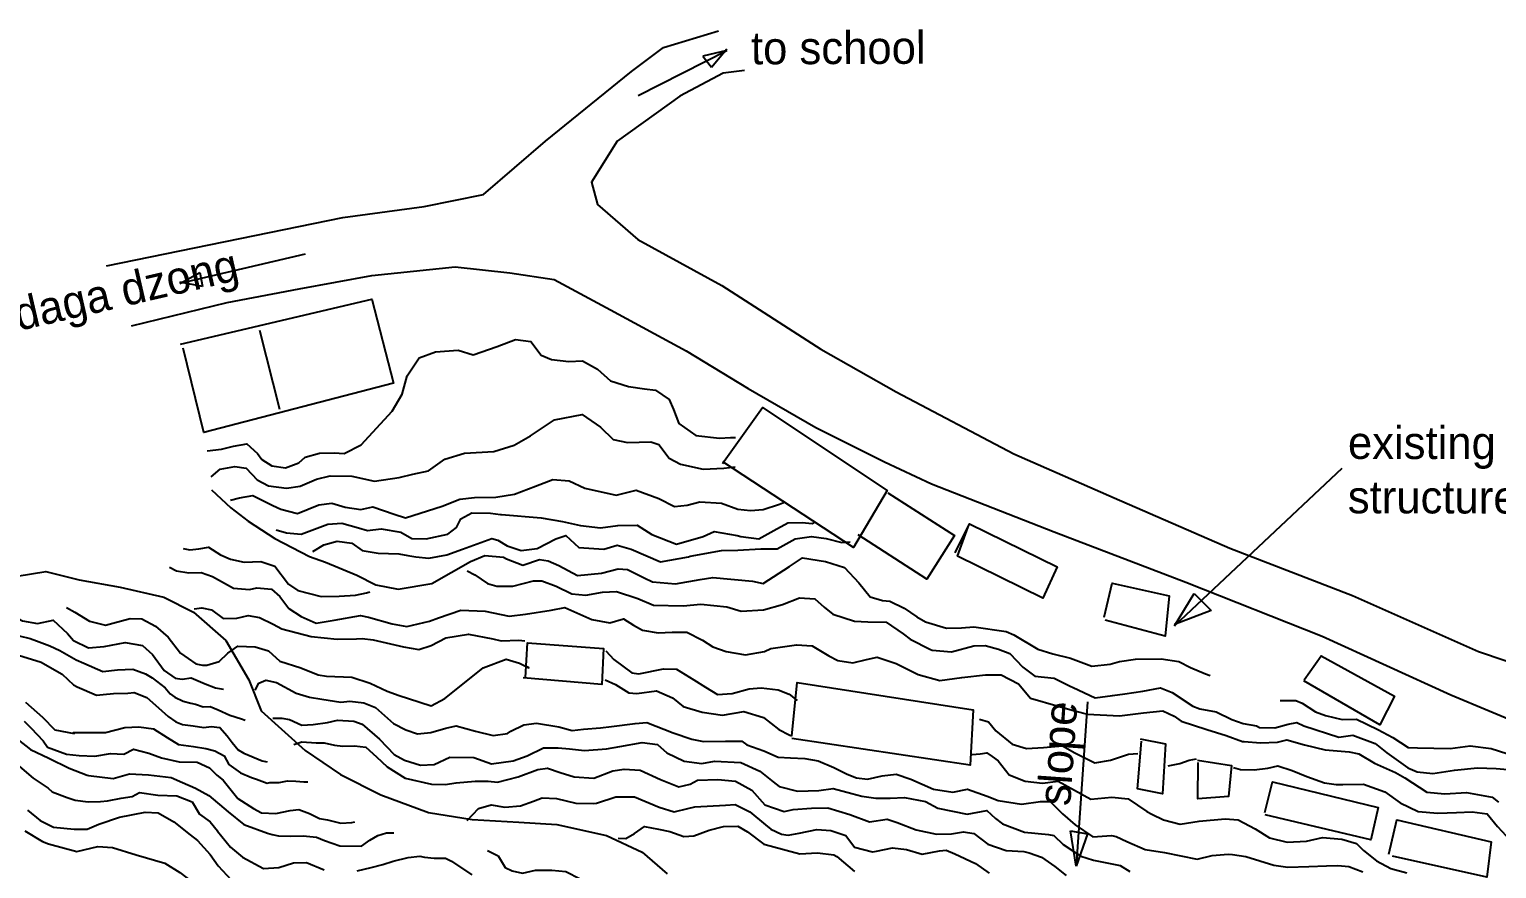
# Model space of a CAD drawing. Header units: inches. Extents: x 200 to 566, y -336 to 11.
# Drawn here: x 308.8 to 443.7, y -66.4 to 10.7 of the extents above; entities that cross this region are included whole.
import ezdxf

# ---------------------------------------------------------------- set-up
doc = ezdxf.new("R2010")
doc.units = ezdxf.units.IN
doc.header["$MEASUREMENT"] = 0
doc.layers.get('0').update_dxf_attribs({"color": 31})
doc.layers.add('NEW', color=7, linetype='Continuous')

msp = doc.modelspace()

# ---------------------------------------------------------------- linework, layer by layer
for points in [[(315.91, -11.02), (337.64, -6.58), (345.11, -5.58), (350.57, -4.47), (356.28, 0.43), (364.18, 6.83), (367.12, 9.05), (372.19, 10.57)], [(374.57, 6.95), (372.63, 6.69), (368.63, 4.59), (362.86, 0.43), (360.52, -3.33), (361.07, -5.39), (364.76, -8.59), (372.49, -12.82), (381.6, -18.69), (388.53, -22.62), (399.35, -28.3), (408.57, -32.35), (419.22, -36.99), (430.48, -41.33), (442.08, -46.47), (451.96, -49.83)], [(318.21, -16.54), (327.02, -14.39), (333.63, -13.15), (340.32, -11.92), (347.97, -11.1), (353.01, -11.66), (357.09, -12.28), (362.27, -15.07), (369.21, -18.85), (374.93, -22.3), (381.13, -25.87), (387.46, -29.04), (391.77, -31.05), (403.06, -35.47), (415.16, -40.1), (427.69, -45.07), (439.54, -50.47), (450.09, -54.88)], [(325.18, -28.03), (326.49, -27.87), (327.58, -27.61), (328.82, -27.4), (329.79, -28.26), (330.2, -28.82), (331.11, -29.42), (332.38, -29.59), (333.59, -29.13), (334.19, -28.62), (335.5, -28.23), (336.84, -28.2), (337.78, -28.28), (339.34, -27.48), (342.19, -24.37), (343.11, -22.82), (343.55, -21.12), (344.67, -19.49), (346.18, -18.93), (348.25, -18.76), (349.62, -19.19), (351.84, -18.44), (353.53, -17.8), (354.94, -17.97), (355.87, -19.24), (356.83, -19.64), (358.43, -19.81), (359.69, -19.75), (361.06, -20.53), (362.26, -21.59), (363.91, -22.12), (365.38, -22.32), (366.41, -22.44), (367.66, -23.32), (368.05, -24.23), (368.54, -25.52), (370.09, -26.61), (372.27, -26.88), (373.28, -26.8), (373.74, -26.8)], [(325.53, -30.41), (326.36, -29.7), (327.72, -29.46), (328.76, -29.61), (329.78, -30.7), (330.8, -31.25), (332.45, -31.47), (333.73, -31.29), (335.22, -30.62), (336.48, -30.34), (338.48, -30.35), (340.56, -30.83), (342.83, -30.49), (344.09, -30.18), (345.53, -29.86), (347.03, -28.79), (348.82, -28.23), (351.53, -28.09), (353.39, -27.5), (354.9, -26.65), (357.11, -25.17), (359.64, -24.68), (361.34, -25.86), (362.51, -27), (363.81, -27.27), (365.98, -27.19), (366.69, -27.46), (367.64, -28.7), (368.68, -29.25), (370.78, -29.73), (372.68, -29.62), (373.71, -29.51)], [(327.32, -32.58), (328.13, -32.35), (329.37, -32.14), (331.2, -33.07), (331.93, -33.4), (333.48, -33.8), (335.44, -32.98), (336.63, -32.85), (337.87, -33.2), (339.29, -33.42), (340.4, -33.19), (342.38, -33.86), (343.42, -34.19), (346.77, -33.11), (348.41, -32.46), (349.75, -32.31), (351.72, -32.3), (353.44, -32.01), (355.35, -31.27), (356.96, -30.68), (358.46, -30.8), (359.9, -31.45), (362.79, -32.1), (364.61, -31.66), (366.69, -32.41), (368.14, -33.14), (369.32, -33.03), (370.48, -32.72), (372.45, -32.84), (373.98, -33.39), (375.12, -33.51), (376.3, -33.43), (377.81, -32.92), (378.27, -32.76)], [(325.57, -31.63), (327.36, -33.27), (328.94, -34.51), (331.4, -36.09), (334.58, -37.73), (336.05, -38.28), (338.92, -39.46), (340.67, -40.36), (342.73, -40.74), (345.83, -40.24), (349.38, -38.19), (350.71, -37.65), (352.41, -37.8), (352.69, -37.95), (354.21, -38.55), (355.74, -38.01), (356.53, -38.14), (357.52, -38.56), (359.22, -39.49), (361.44, -39.28), (362.96, -38.89), (363.82, -38.94), (365.34, -39.72), (366.13, -40.07), (368.23, -40.26), (370.5, -39.85), (371.66, -39.69), (375.3, -40), (376.29, -40.23), (378.73, -38.67), (379.91, -37.88), (382.04, -38.2), (383.76, -38.75), (385.09, -40.16), (386.14, -41.45), (387.28, -41.78), (387.93, -41.85), (389.25, -42.5), (390.42, -43.28), (391.21, -43.74), (393.16, -44.34), (394.53, -44.31), (395.66, -44.2), (398.63, -44.64), (399.34, -44.94), (401.55, -46.25), (402.92, -46.7), (404.56, -47.1), (406.52, -47.83), (408.21, -47.64), (409.06, -47.41), (410.53, -47.17), (412.88, -47.16), (414.52, -47.41), (415.59, -47.96), (416.98, -48.54), (417.39, -48.69)], [(331.5, -35.28), (332.46, -35.56), (333.8, -35.68), (336.25, -34.78), (337.56, -34.67), (339.08, -35.12), (339.92, -35.34), (341.16, -35.19), (342.98, -35.51), (344, -36.09), (345.31, -36.11), (347.3, -35.69), (348.11, -35.08), (348.48, -34.29), (349.51, -33.73), (351.23, -33.75), (352.14, -33.87), (352.22, -33.89), (355.88, -34.18), (357.83, -34.53), (359.51, -34.9), (361.35, -35.1), (362.92, -34.89), (364.71, -34.85), (366.06, -35.73), (368.32, -36.61), (370.77, -35.92), (371.8, -35.45), (373.9, -35.8), (374.23, -35.9), (375.9, -36.12), (377.28, -35.35), (378.56, -34.66), (379.88, -34.61), (380.81, -34.7), (381.07, -34.55)], [(334.88, -37.3), (335.89, -36.66), (337.12, -36.35), (338.46, -36.52), (339.43, -37.2), (340.9, -37.45), (342.8, -37.49), (343.61, -37.64), (344.37, -37.79), (345.56, -37.91), (347.22, -37.59), (348.66, -37.06), (351.35, -36.1), (351.91, -36.23), (352.77, -36.76), (354.04, -37.18), (355.51, -37), (357.24, -36.13), (358.15, -35.82), (359.35, -36.93), (361.63, -37.07), (362.86, -36.71), (364.15, -37.06), (366.87, -38.22), (369.44, -37.77), (369.59, -37.7), (372.45, -37.2), (373.96, -37.17), (376.08, -37.03), (377.58, -37.05), (379.24, -36.13), (380.75, -35.9), (382.09, -36.09), (383.54, -36.47), (384.29, -36.41)], [(322.97, -37.02), (323.58, -37.14), (324.41, -37.04), (325.29, -36.88), (326.39, -37.59), (327.33, -37.99), (328.57, -38.26), (330.11, -38.2), (331.38, -38.63), (332.66, -40.3), (333.52, -40.88), (335.65, -41.43), (337.32, -41.39), (338.81, -41.31), (339.82, -41.1), (340.12, -41)], [(321.72, -38.72), (322.36, -39.05), (323.47, -39.25), (324.61, -39.22), (325.65, -39.57), (327.58, -40.65), (329.05, -40.77), (329.75, -40.62), (331.07, -40.74), (331.86, -41.42), (332.68, -42.51), (333.8, -43.26), (335.2, -43.86), (336.86, -43.6), (339.26, -43.16), (340, -43.31), (342.18, -43.93), (343.54, -44.18), (345.61, -43.69), (346.44, -43.38), (348.48, -42.69), (350.73, -42.78), (352.94, -43.23), (354.43, -43.04), (356.8, -42.68), (358.06, -42.42), (360.55, -43.55), (362.2, -43.84), (363.46, -43.46), (364.37, -44.06), (365.21, -44.51), (366.65, -44.76), (367.94, -44.71), (369.28, -44.7), (370.71, -45.43), (371.67, -46.06), (372.89, -46.48), (374.66, -46.78), (376.43, -46.49), (377.01, -46.21), (379.35, -45.87), (380.8, -45.97), (382.32, -46.87), (383.16, -47.3), (384.55, -47.52), (385.79, -47.21), (386.77, -47), (388.52, -47.58), (390.55, -48.58), (392.53, -49.13), (394.57, -48.87), (396.74, -48.61), (398.18, -48.63), (399.76, -49.46), (400.88, -50.77), (403.42, -51.49), (405.06, -51.97), (406.13, -52.24), (409.06, -52.38), (411.28, -52.12), (413.05, -51.93), (414.09, -52.43), (414.72, -52.89), (417.08, -53.66), (418.86, -54.19), (420.38, -54.76), (420.53, -54.76), (422.02, -54.88), (423.59, -54.82), (424.44, -54.59), (426.06, -55.07), (427.96, -55.51), (430.19, -55.71), (431.07, -55.88), (432.5, -56.74), (434.43, -57.61), (435.31, -58.09), (437.32, -59.4), (438.99, -59.57), (440.96, -59.44), (443.34, -59.88), (443.92, -60.34)], [(349.08, -39.06), (349.77, -39.44), (350.96, -40.22), (351.8, -40.47), (353.29, -40.46), (355.18, -39.97), (355.94, -39.99), (357.26, -40.47), (358.71, -41.17), (360, -41.29), (361.51, -41.01), (362.8, -40.95), (364.78, -41.6), (366.2, -42.23), (368.93, -42.29), (370.57, -42.13), (372.95, -42.37), (374.27, -42.77), (376.32, -42.64), (378.08, -42.15), (379.64, -41.53), (381.06, -41.65), (381.9, -42.41), (382.69, -43.04), (384.69, -43.69), (385.91, -43.76), (387.62, -43.78), (389.18, -44.84), (389.81, -45.34), (391.69, -46.3), (391.84, -46.35), (393.61, -46.52), (395.66, -45.97), (396.72, -45.94), (397.93, -46.27), (398.97, -46.67), (400.17, -47.91), (401.29, -48.76), (403.04, -48.93), (404.54, -49.66), (404.79, -49.79), (406.82, -50.74), (408.41, -50.51), (409.55, -50.37), (411.21, -50.14), (412.83, -49.83), (413.89, -50.25), (415.82, -51.49), (416.46, -51.76), (417.95, -52.04), (419.4, -52.74), (420.44, -53.11), (421.65, -53.31), (421.93, -53.46), (423.35, -53.51), (424.58, -53.15), (425.36, -53.02), (426, -53.32), (426, -53.32), (429.24, -54.34), (430.53, -54.18), (432.58, -54.94), (433.65, -55.79), (435.56, -57.18), (436.42, -57.53), (437.86, -57.7), (439.86, -57.39), (441.98, -57.17), (443.69, -57.22), (444.78, -57.34)], [(306.38, -39.78), (310.34, -39.13), (313.41, -39.9), (317.16, -40.57), (321.17, -41.47), (323.91, -42.85), (326.89, -45.48), (329, -49.07), (330.12, -51.93), (334.17, -55.59), (337.43, -57.78), (341.14, -59.67), (345.53, -61.29), (349.53, -61.91), (353.83, -62.17), (357.32, -62.38), (361.88, -63.4), (365.16, -64.93), (367.48, -66.93)], [(307.17, -43), (307.78, -43.43), (308.19, -43.66), (309.58, -43.9), (311, -43.59), (312.32, -44.81), (312.89, -45.46), (314.26, -46.14), (315.7, -46.03), (317.62, -45.64), (319.21, -45.92), (320.13, -46.75), (321.23, -48.22), (322.23, -48.92), (322.88, -49.02), (323.69, -48.91), (324.99, -49.44), (325.95, -49.82), (326.66, -49.94)], [(312.22, -42.42), (312.99, -42.85), (314.36, -43.68), (315.81, -44.05), (316.49, -43.87), (318.1, -43.43), (319.16, -43.48), (320.41, -44.16), (321.58, -45.17), (322.71, -46.64), (324.13, -47.62), (324.74, -47.72), (325.15, -47.72), (326.26, -47.41), (327.08, -46.64), (327.99, -46), (329.58, -46.05), (330.82, -46.42), (331.84, -47.36), (333.77, -47.98), (335.37, -48.63), (336.15, -48.76), (338.48, -48.85), (340.16, -49.4), (341.73, -50.13), (342.82, -50.53), (343.68, -50.8), (345.76, -51.48), (347.02, -50.79), (348.68, -49.49), (350.56, -47.98), (352.67, -47.18), (353.89, -47.56), (354.75, -47.99), (354.58, -47.89)], [(323.98, -42.57), (324.69, -42.47), (325.58, -42.64), (326.65, -43.45), (327.91, -43.42), (328.95, -43.18), (329.98, -43.36), (331.25, -43.96), (332.02, -44.39), (334.73, -45.11), (337.11, -45.35), (338.9, -45.32), (339.43, -45.27), (340.42, -45.41), (343.23, -46.06), (344.63, -46.28), (345.76, -45.92), (347.12, -45.21), (349.21, -44.89), (351.44, -45.31), (352.2, -45.49), (353.82, -45.43), (354.38, -45.5)], [(306.88, -44.8), (308.9, -45.27), (309.49, -45.5), (310.71, -45.95), (311.62, -46.4), (313.12, -47.23), (313.83, -47.55), (315.59, -48.31), (316.93, -48.17), (318.32, -48.09), (319.51, -48.54), (320.12, -48.89), (321.32, -49.82), (321.78, -50.38), (322.19, -50.68), (322.97, -51.03), (323.68, -51.23), (324.09, -51.31), (324.8, -51.56), (325.43, -51.55), (326.19, -51.85), (327.26, -52.33), (328.33, -52.68), (328.66, -52.8)], [(307.81, -46.82), (309.89, -47.45), (310.93, -48.05), (311.85, -48.55), (312.87, -49.54), (313.22, -49.74), (315, -50.49), (315.61, -50.44), (316.57, -50.33), (317.86, -50.32), (318.46, -50.24), (319.63, -50.7), (320.68, -51.65), (321.57, -52.44), (322.29, -52.94), (322.9, -53.19), (323.88, -53.31), (324.85, -53.46), (325.55, -53.38), (326.34, -53.48), (327, -54.23), (327.46, -54.84), (328.03, -55.52), (328.54, -55.82), (330.24, -56.53), (330.69, -56.63)], [(361.84, -46.41), (362.56, -47.22), (364.21, -48.43), (364.87, -48.52), (367.12, -48.06), (368.33, -48.1), (369.91, -49.08), (371, -49.76), (372.09, -50.42), (373.43, -50.34), (375.02, -49.9), (376.11, -49.82), (377.68, -50.01), (378.69, -50.41), (379.43, -50.99)], [(329.59, -50.03), (329.92, -49.39), (330.55, -49.11), (331.53, -49.34), (333.34, -50.32), (334.58, -50.69), (335.7, -50.86), (337.47, -51.13), (338.28, -51.03), (339.59, -51.2), (340.66, -51.63), (342.29, -53.09), (343.43, -53.67), (344.5, -54.05), (345.74, -53.94), (347.12, -53.53), (348.06, -53.32), (349.83, -53.79), (351.48, -54.19), (352.79, -54.03), (353.09, -53.8), (354.3, -53.21), (355.44, -53.08), (357.51, -53.4), (358.73, -53.73), (359.76, -53.62), (361.33, -53.51), (362.36, -53.38), (364.54, -53.09), (365.6, -53.01), (368.03, -53.96), (369.73, -54.54), (370.8, -54.76), (372.84, -54.73), (374.33, -54.72), (374.79, -55.05), (376.36, -55.6), (377.66, -56.18), (378.82, -56.25), (380.14, -56.32), (381.35, -56.54), (382.8, -57.14), (384.02, -57.77), (384.88, -58.1), (385.89, -58.22), (387.23, -57.91), (388.52, -57.77), (389.86, -58.23), (391.97, -59.13), (393.74, -59.42), (395.07, -59.14), (396.9, -59.77), (397.91, -60.19), (400.04, -60.51), (401.81, -60.28), (402.69, -60.27), (403.81, -61.41), (404.99, -62.42), (406.61, -63.52), (408.33, -63.39), (408.74, -63.49), (409.75, -63.94), (411.43, -64.69), (413.2, -64.96), (416.21, -65.58), (417.57, -65.22), (419.06, -65.12), (419.46, -65.14), (420.68, -65.34), (423.24, -66.11), (424.55, -66.31), (426.47, -66.25), (428.09, -66.19), (429.13, -66.16), (430.16, -66.23), (431.43, -66.73)], [(361.77, -49.07), (362.71, -49.52), (363.95, -50.28), (364.69, -50.35), (366.5, -50.09), (367.95, -50.74), (368.94, -51.55), (370.69, -52.07), (372.57, -52.32), (374.51, -52.01), (376.33, -52.56), (377.74, -53.66), (378.68, -54.14), (378.9, -54.24)], [(308.46, -51.13), (310.04, -52.52), (311.17, -53.68), (312.94, -54.03), (312.89, -53.93), (314.81, -53.94), (315.82, -53.94), (317.59, -53.47), (318.9, -53.41), (320.24, -53.58), (321.49, -54.39), (322.53, -55.04), (323.9, -55.21), (325.04, -55.39), (325.88, -55.61), (326.72, -56.06), (327.16, -56.87), (328.23, -57.63), (329.24, -58.05), (329.72, -58.23), (330.69, -58.58), (330.92, -58.53), (331.8, -58.52), (332.56, -58.37), (333.32, -58.41), (334.05, -58.46), (334.43, -58.46)], [(423.83, -50.99), (425.29, -50.99), (425.85, -51.24), (427.07, -52.02), (428.01, -52.37), (429.55, -52.74), (430.84, -52.69), (432.82, -53.64), (434.19, -54.4), (435.62, -55.3), (436.45, -55.35), (439.48, -55.39), (441.3, -55.15), (443.25, -55.39), (444.67, -55.87), (446.26, -56.57), (447.61, -57.07), (448.47, -57.27), (448.82, -57.35)], [(331.21, -52.61), (332.02, -52.61), (332.73, -52.73), (333.87, -53.26), (334.91, -53.2), (336.22, -53.02), (337.16, -52.79), (338.67, -52.88), (339.43, -53.16), (341.02, -54.54), (342.37, -55.96), (343.33, -56.46), (344.78, -56.94), (346.04, -56.88), (347.48, -56.19), (349.68, -56.23), (351.3, -56.8), (353.3, -56.54), (354.58, -56.08), (356.09, -55.34), (357.43, -55.33), (358.49, -55.43), (359.86, -55.57), (361.9, -55.44), (363.12, -55.2), (365.16, -54.84), (366.58, -55.03), (367.44, -55.79), (369.04, -56.55), (370.66, -56.77), (371.82, -56.56), (374.25, -56.67), (375.98, -57.48), (377.23, -58.46), (377.76, -58.89), (379.46, -59.31), (381.4, -59.25), (382.74, -59.07), (384.46, -59.52), (385.38, -59.77), (386.67, -59.96), (387.98, -59.96), (389.29, -59.9), (391.22, -60.27), (392.36, -60.88), (395.05, -61.42), (396.86, -61.11), (397.65, -61.82), (398.31, -62.32), (400.34, -63.1), (402.54, -63.29), (403.02, -63.39), (403.89, -64.22), (405.52, -65.3), (406.66, -65.65), (409.11, -66.15), (410, -66.7)], [(308.35, -52.89), (308.99, -53.52), (310.09, -54.7), (310.5, -55.26), (312.22, -55.91), (313.39, -56.03), (314.83, -56.1), (316.27, -55.86), (317.51, -55.93), (318.39, -55.45), (319.81, -55.84), (320.98, -56.24), (322.58, -56.62), (324.25, -56.66), (325.39, -57.16), (326.05, -57.84), (326.64, -58.32), (328, -59.99), (329.42, -60.92), (330.18, -61.3), (331.47, -61.37), (332.81, -61.1), (333.6, -61.02), (334.59, -61.37), (335.5, -61.83), (336.24, -61.97), (337.45, -62.27), (338.46, -62.19), (338.74, -62.14)], [(396.2, -52.69), (397.01, -52.94), (397.68, -53.78), (399.2, -55.01), (400.52, -55.41), (402.06, -55.3), (403.81, -55.14), (404.95, -55.8), (406.8, -56.7), (408.24, -56.47), (409.9, -55.93), (410.74, -55.87)], [(307.79, -54.59), (308.93, -55.5), (310.61, -56.3), (312.49, -57.2), (314.14, -57.85), (314.27, -57.88), (316.52, -58.15), (318.03, -57.73), (319.76, -57.82), (321.86, -58.07), (322.9, -58.52), (324.09, -59.04), (325.31, -59.72), (327.1, -61.21), (328.53, -62.37), (330.71, -63.17), (331.14, -63.3), (331.72, -63.44), (332.86, -63.46), (334, -63.43), (335.21, -63.55), (335.95, -63.85), (337.37, -64.33), (339.37, -64.39), (340.12, -63.81), (340.85, -63.4), (341.66, -63.16), (342.32, -63.16)], [(333.13, -55.04), (333.86, -54.78), (335.18, -54.87), (335.94, -54.87), (336.87, -55.09), (337.63, -55.19), (338.72, -55.14), (339.76, -55.28), (340.73, -56.17), (341.72, -57.08), (343.38, -58.11), (345.81, -58.68), (347.05, -58.7), (348.08, -58.54), (349.8, -58.41), (351.01, -58.4), (351.87, -58.48), (353.76, -57.99), (355.58, -57.32), (356.46, -57.19), (357.63, -57.59), (358.92, -57.99), (360.74, -58.13), (362.48, -57.44), (363.51, -57.31), (364.98, -57.4), (366.86, -58.25), (368.54, -58.91), (369.59, -58.67), (370.25, -58.32), (372.14, -58.26), (373.74, -58.4), (375.26, -59.23), (376.46, -60.57), (378.24, -61.2), (379.04, -61.01), (380.74, -60.88), (382.25, -60.85), (384.28, -61.45), (386.06, -62.15), (387.7, -61.89), (388.63, -62.21), (390.36, -62.86), (392.23, -63.26), (393.62, -63.23), (394.73, -63.07), (395.67, -63.22), (396.94, -64.18), (398.64, -64.78), (400.28, -64.87), (400.77, -65), (401.88, -65.4), (403.13, -66.25), (404.17, -67.06)], [(395.5, -55.94), (396.26, -55.89), (396.86, -55.81), (397.35, -56.14), (397.91, -56.54), (398.93, -57.83), (400.4, -58.41), (401.99, -58.58), (403.43, -58.39), (406.43, -60.05), (408.37, -59.86), (409.87, -60.01), (411.59, -61.19), (412.03, -61.42), (413.12, -61.95), (414.64, -62.35), (416.38, -62.08), (418.78, -61.85), (419.97, -61.97), (421.54, -62.77), (422.84, -63.6), (424.48, -64), (426.25, -63.92), (427.74, -63.58), (429.51, -63.72), (430.87, -64.12), (431.51, -64.78), (432.68, -65.71), (434, -66.42), (435.47, -66.84)], [(413.55, -56.98), (414.61, -56.77), (415.47, -56.46), (416.15, -56.35)], [(307.91, -57.05), (309.16, -58.11), (310.56, -59.04), (310.92, -59.39), (312.29, -59.89), (313.03, -60.14), (314.22, -60.31), (315.35, -60.28), (316.01, -60.2), (317.25, -59.97), (318.26, -59.81), (318.96, -59.45), (320.63, -59.7), (322.38, -59.76), (323.78, -60.29), (324.45, -61.43), (325.44, -62.13), (326.13, -62.97), (326.13, -62.99), (327.33, -64.48), (328.41, -65.39), (330.36, -66.42), (331.75, -66.34), (333.11, -65.92), (334.3, -65.89), (335.93, -66.54)], [(419.54, -57.13), (420.2, -57.33), (421.44, -57.37), (422.7, -57.19), (423.61, -56.98), (424.95, -57.43), (426.29, -57.96), (427.92, -58.56), (428.98, -58.7), (429.59, -58.7), (431.51, -58.67), (433.46, -59.37), (434.88, -60.4), (436.53, -61.18), (438.33, -61.35), (440.04, -61.27), (441.48, -61.21), (442.87, -61.4), (443.82, -62.57), (444.61, -63.43), (445.81, -64.66), (446.87, -64.96), (447.94, -65.39), (448.34, -65.49)], [(349.08, -62.01), (350.13, -60.92), (351.29, -60.58), (352.55, -60.78), (353.97, -60.67), (355.18, -60.24), (355.96, -59.93), (357.3, -60), (359.07, -60.42), (360.66, -60.44), (360.97, -60.41), (362.76, -59.85), (364.47, -59.84), (366.73, -60.79), (368.1, -61.22), (369.36, -60.91), (370.02, -60.75), (372.82, -60.61), (373.71, -60.53), (375.08, -61.21), (376.51, -62.42), (377.01, -62.8), (377.98, -63.28), (378.59, -63.37), (379.62, -63.17), (381.24, -62.83), (382.53, -62.95), (383.89, -63.38), (384.69, -64.46), (386.34, -64.91), (386.71, -64.83), (388.18, -64.52), (389.49, -64.69), (390.91, -65.12), (392.5, -64.81), (393.13, -64.75), (393.92, -65.08), (395.82, -65.96), (397.09, -66.86)], [(308.64, -61.08), (309.81, -62.01), (311.03, -62.64), (312.93, -62.81), (314.12, -62.8), (315.22, -62.36), (317.11, -61.72), (319.46, -61.25), (320.65, -61.32), (322.1, -62.15), (323.6, -63.33), (324.27, -63.86), (325.44, -65.15), (326.19, -66.19), (327.39, -67.48)], [(308.4, -62.98), (310.03, -63.96), (310.59, -64.16), (313.2, -64.86), (315.12, -64.42), (316.46, -64.51), (318.64, -65.16), (321.28, -65.94), (322.65, -66.79), (324.59, -68.28), (325.59, -69.41), (327.19, -70.52), (328.11, -71.02), (330.08, -71.17), (331.27, -71.23), (332.31, -71.33), (333.7, -71.65), (334.54, -72.16), (335.43, -72.53), (336.8, -72.98), (337.23, -73.38)], [(362.97, -63.65), (363.68, -63.67), (364.46, -63.21), (365.39, -62.57), (366.68, -62.82), (367.72, -63.02), (369.01, -63.49), (369.92, -63.44), (371.33, -62.9), (372.66, -62.56), (373.98, -62.53), (374.87, -63.06), (376.35, -64.2), (376.93, -64.35), (378.42, -64.74), (379.66, -65.09), (381.28, -64.99), (382.8, -65.18), (383.08, -65.33), (384.68, -66.69)], [(350.95, -64.76), (351.94, -65.27), (352.56, -66.35), (353.2, -66.65), (354.16, -66.85), (355.35, -66.59), (356.86, -66.58), (358.15, -66.7), (359.47, -67.38), (360.19, -68.06), (361.03, -68.44), (362.19, -68.05), (362.97, -67.72), (363.85, -67.66), (364.79, -67.84), (365.55, -68.21)], [(338.96, -66.65), (340.25, -66.34), (341.33, -66.06), (342.27, -65.75), (343.65, -65.41), (344.74, -65.28), (345.14, -65.38), (346.03, -65.47), (347.09, -65.47), (347.63, -65.77), (349.51, -67)]]:
    msp.add_lwpolyline(points)
at = {"layer": 'NEW'}
for p, q in [((364.81, 4.65), (372.96, 8.79)), ((372.96, 8.79), (370.76, 8.27)), ((370.76, 8.27), (371.53, 7.24)), ((371.53, 7.24), (372.96, 8.92)), ((334.18, -9.94), (322.67, -12.65)), ((322.67, -12.65), (324.48, -11.62)), ((324.48, -11.62), (324.74, -12.91)), ((324.74, -12.91), (322.67, -12.52)), ((429.51, -29.66), (414.13, -44.13)), ((414.13, -44.13), (415.94, -41.15)), ((415.94, -41.15), (417.49, -42.7)), ((417.49, -42.7), (414.13, -44)), ((406.12, -51.1), (405.08, -66.21)), ((405.08, -66.21), (404.57, -62.98)), ((404.57, -62.98), (406.12, -63.24)), ((406.12, -63.24), (405.08, -66.21))]:
    msp.add_line(p, q, dxfattribs=at)
for points in [[(322.72, -18.22), (340.31, -14.09), (342.31, -21.8), (324.87, -26.33), (322.97, -18.6)], [(329.99, -16.94), (331.81, -24.19)], [(372.57, -29.18), (376.24, -24.04), (387.69, -31.69), (384.61, -36.93), (372.6, -29.05)], [(387.77, -31.89), (393.9, -35.82), (391.36, -39.84), (385.02, -35.76)], [(393.94, -37.42), (395.28, -34.75), (403.33, -38.69), (402.02, -41.59), (394.17, -37.7), (395.15, -35.03)], [(407.65, -43.33), (408.4, -40.21), (413.62, -41.35), (413.25, -45.06), (407.75, -43.61)], [(354.44, -48.86), (354.61, -45.69), (361.62, -46.21), (361.45, -49.51), (354.23, -48.89)], [(426.03, -49.07), (427.6, -46.88), (434.35, -50.6), (432.99, -53.22), (426, -49.17)], [(378.94, -54.27), (379.42, -49.34), (395.6, -51.84), (395.32, -56.94), (378.94, -54.49)], [(410.97, -54.5), (413.29, -54.97), (413.01, -59.57), (410.73, -59.12), (411.09, -54.73)], [(416.24, -56.48), (419.35, -56.97), (419.08, -59.81), (416.25, -60.01), (416.29, -56.68)], [(422.43, -61.27), (423.13, -58.45), (432.84, -60.83), (432.18, -63.8), (422.46, -61.49)], [(433.84, -65.11), (434.56, -61.96), (443.23, -63.97), (442.83, -67.24), (434.17, -65.29)]]:
    msp.add_lwpolyline(points, dxfattribs=at)

# ---------------------------------------------------------------- texts
at = {"layer": 'NEW', "char_height": 3, "width": 75.4467, "attachment_point": 1}
for s, insert, rotation in [('{\\fCityBlueprint|b0|i0|c2|p2;to school}', (375.17, 10.5), 0.2101), ('{\\fCityBlueprint|b0|i0|c2|p2;to daga dzong}', (302.81, -15.09), 12.9884), ('{\\fCityBlueprint|b0|i0|c2|p2;existing line of roadside shops(temporary structures)}', (430.07, -25.77), 359.9065), ('{\\fCityBlueprint|b0|i0|c2|p2;slope}', (401.53, -60.52), 86.0059)]:
    msp.add_mtext(s, dxfattribs=dict(at, insert=insert, rotation=rotation))

doc.saveas('drawing.dxf')
